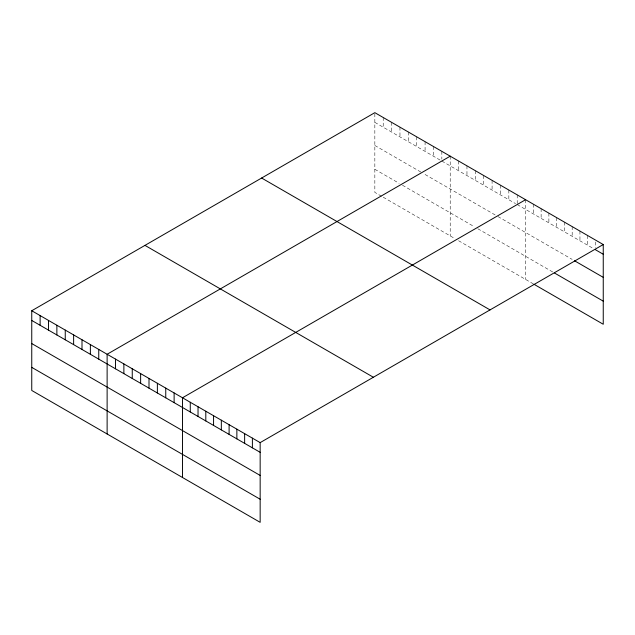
<?xml version="1.0" encoding="UTF-8"?>
<svg xmlns="http://www.w3.org/2000/svg" width="635" height="635" viewBox="0 0 635 635"><rect width="100%" height="100%" fill="white"/><g stroke="black" fill="none" stroke-linecap="round" stroke-linejoin="round"><path stroke-width="0.48" stroke-dasharray="3.17 2.38" d="M374.84 122.372L440.166 160.091M441.841 161.06L515.541 203.613M517.215 204.573L593.153 248.42M374.84 145.478L420.902 172.069M425.085 174.49L497.118 216.075M497.951 216.559L572.183 259.413M374.84 169.283L399.129 183.301M402.479 185.237L474.504 226.822M477.853 228.759L553.545 272.455M381.54 196.255L374.84 192.381L374.84 112.665M383.215 197.215L455.239 238.8M458.589 240.736L533.352 283.901M595.487 241.998L595.487 247.825M587.716 235.569L587.716 245.285M579.953 231.084L579.953 240.8M572.183 226.6L572.183 236.315M564.42 222.115L564.42 231.831M556.657 217.638L556.657 227.346M548.886 213.154L548.886 222.861M541.123 208.669L541.123 218.376M533.352 204.184L533.352 213.892M525.589 199.7L525.589 279.416M517.215 194.866L517.215 203.605M508.841 190.032L508.841 199.739M500.467 185.198L500.467 194.905M492.093 180.356L492.093 190.071M483.711 175.522L483.711 185.237M475.337 170.688L475.337 180.403M466.963 165.854L466.963 175.562M458.589 161.02L458.589 170.728M450.215 156.186L450.215 235.902M441.841 151.344L441.841 159.115M433.467 146.51L433.467 156.226M425.085 141.676L425.085 151.384M416.711 136.843L416.711 146.55M408.337 132.009L408.337 141.716M399.963 127.167L399.963 136.882M391.589 122.333L391.589 132.048M383.215 117.499L383.215 127.214"/><path stroke-width="0.95" d="M603.25 244.538L260.159 442.619L260.159 522.335L31.75 390.462L31.75 310.745L374.84 112.665L603.25 244.538L603.25 324.255L534.13 284.353M450.215 156.186L107.124 354.259L107.124 433.983M525.589 199.7L182.499 397.78L182.499 477.496M595.487 249.761L603.25 254.246M574.516 260.763L603.25 277.352M554.323 272.907L603.25 301.157M261.62 178.03L490.029 309.904M144.97 245.38L373.38 377.253M31.75 310.745L260.159 442.619M31.75 320.453L260.159 452.326M31.75 343.559L260.159 475.432M31.75 367.363L260.159 499.237M252.397 438.134L252.397 447.842M244.634 433.649L244.634 443.357M236.863 429.165L236.863 438.88M229.1 424.68L229.1 434.396M221.329 420.195L221.329 429.911M213.566 415.719L213.566 425.426M205.803 411.234L205.803 420.942M198.033 406.749L198.033 416.457M190.27 402.265L190.27 411.972M174.125 392.946L174.125 402.653M165.751 388.112L165.751 397.82M157.377 383.278L157.377 392.986M149.003 378.436L149.003 388.152M140.629 373.602L140.629 383.318M132.255 368.768L132.255 378.476M123.873 363.934L123.873 373.642M115.499 359.1L115.499 368.808M98.75 349.425L98.75 359.14M90.376 344.591L90.376 354.306M82.002 339.757L82.002 349.464M73.628 334.923L73.628 344.63M65.254 330.089L65.254 339.796M56.872 325.247L56.872 334.962M48.498 320.413L48.498 330.129M40.124 315.579L40.124 325.295"/></g></svg>
